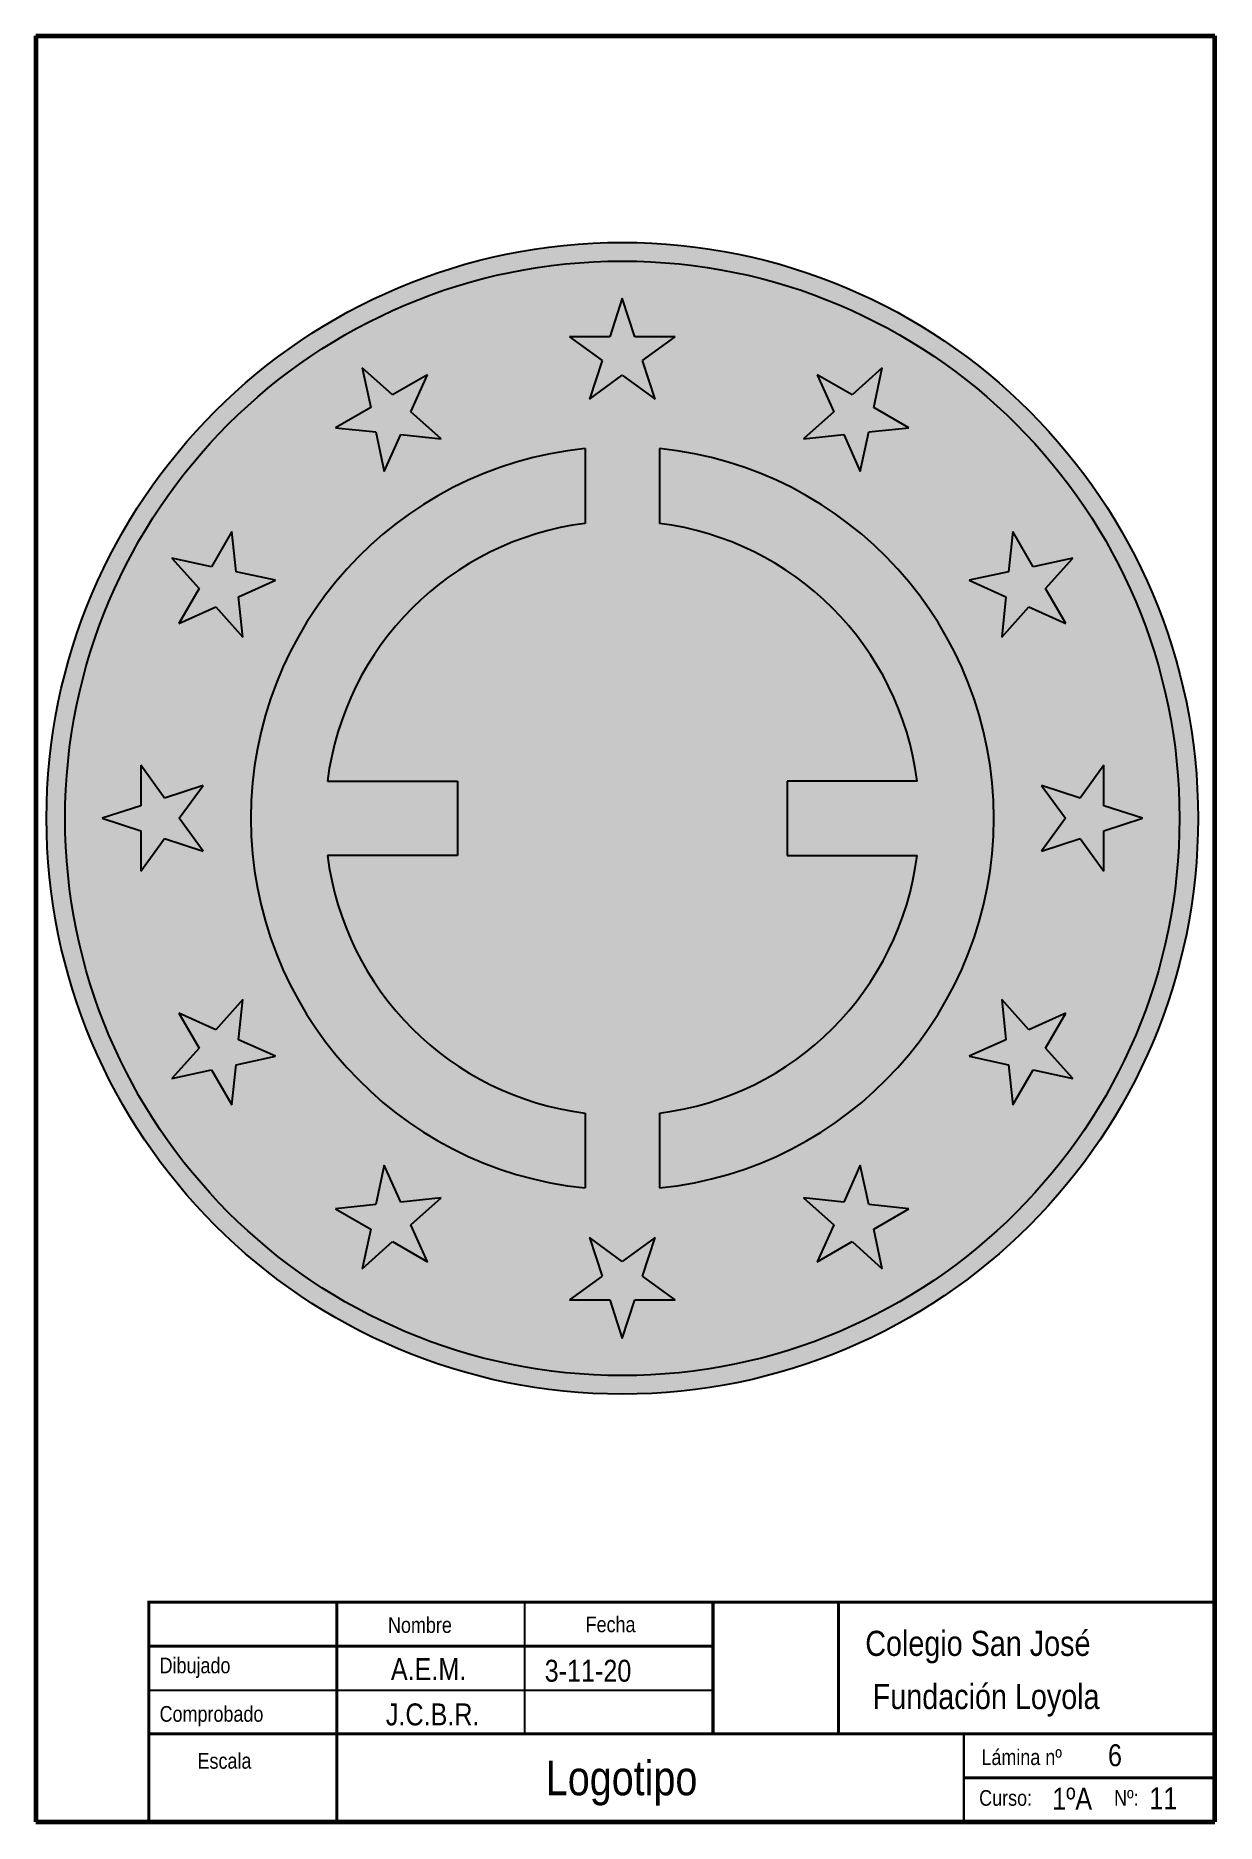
# Paper-space layout 'A4 vertical' of a CAD drawing. Header units: millimetres. Extents: x 10 to 198, y 0 to 285.
# The model-space entities are those that its viewports show. They can reach past a viewport. Long polylines and large blocks are cut down to what shows.
import ezdxf

# ---------------------------------------------------------------- set-up
doc = ezdxf.new("R2010")
doc.units = ezdxf.units.MM
doc.layers.add('Ventana', color=7, linetype='Continuous')
doc.layers.get('Ventana').off()
doc.styles.get("Standard").update_dxf_attribs({"font": ''})
doc.styles.get('Standard').set_extended_font_data('Arial Narrow')

msp = doc.modelspace()

# ---------------------------------------------------------------- hatches: boundary and pattern name
at = {"true_color": 0x22346e}
h = msp.add_hatch(color=159, dxfattribs=at)
h.dxf.hatch_style = 1
h.paths.add_polyline_path([(2317.98, 653.13, 1), (2627.98, 653.13, 1)])
h.paths.add_polyline_path([(2622.98, 653.13, -1), (2322.98, 653.13, -1)], flags=16)
h.paths.add_polyline_path([(2542.98, 774.37), (2540.72, 763.71), (2550.15, 758.26), (2539.32, 757.12), (2537.05, 746.46), (2532.62, 756.42), (2521.78, 755.28), (2529.88, 762.57), (2525.45, 772.53), (2534.88, 767.08)], flags=0)
h.paths.add_polyline_path([(2487.25, 782.76), (2478.43, 776.36), (2481.8, 765.99), (2472.98, 772.4), (2464.17, 765.99), (2467.53, 776.36), (2458.72, 782.76), (2469.61, 782.76), (2472.98, 793.13), (2476.35, 782.76)], flags=0)
h.paths.add_polyline_path([(2482.98, 553.63), (2482.98, 573.76, 0.342564), (2552.35, 643.13), (2517.35, 643.13), (2517.35, 663.13), (2552.35, 663.13, 0.342564), (2482.98, 732.5), (2482.98, 752.63, -0.904534)], flags=0)
h.paths.add_polyline_path([(2578.12, 730.3), (2583.57, 720.86), (2594.23, 723.13), (2586.93, 715.03), (2592.38, 705.59), (2582.43, 710.02), (2575.13, 701.92), (2576.27, 712.76), (2566.32, 717.2), (2576.98, 719.46)], flags=0)
h.paths.add_polyline_path([(2462.98, 752.63), (2462.98, 732.5, 0.342564), (2393.61, 663.13), (2428.61, 663.13), (2428.61, 643.13), (2393.61, 643.13, 0.342564), (2462.98, 573.76), (2462.98, 553.63, -0.904534)], flags=0)
h.paths.add_polyline_path([(2420.52, 772.53), (2416.09, 762.57), (2424.19, 755.28), (2413.35, 756.42), (2408.91, 746.46), (2406.65, 757.12), (2395.81, 758.26), (2405.25, 763.71), (2402.98, 774.37), (2411.08, 767.08)], flags=0)
h.paths.add_polyline_path([(2585.85, 661.94), (2596.21, 658.58), (2602.62, 667.39), (2602.62, 656.5), (2612.98, 653.13), (2602.62, 649.76), (2602.62, 638.86), (2596.21, 647.68), (2585.85, 644.31), (2592.25, 653.13)], flags=0)
h.paths.add_polyline_path([(2379.65, 717.2), (2369.69, 712.76), (2370.83, 701.92), (2363.54, 710.02), (2353.58, 705.59), (2359.03, 715.03), (2351.74, 723.13), (2362.4, 720.86), (2367.85, 730.3), (2368.99, 719.46)], flags=0)
h.paths.add_polyline_path([(2575.13, 604.33), (2582.43, 596.23), (2592.38, 600.66), (2586.93, 591.23), (2594.23, 583.13), (2583.57, 585.39), (2578.12, 575.96), (2576.98, 586.79), (2566.32, 589.06), (2576.27, 593.49)], flags=0)
h.paths.add_polyline_path([(2360.12, 661.94), (2353.71, 653.13), (2360.12, 644.31), (2349.75, 647.68), (2343.35, 638.86), (2343.35, 649.76), (2332.98, 653.13), (2343.35, 656.5), (2343.35, 667.39), (2349.75, 658.58)], flags=0)
h.paths.add_polyline_path([(2537.05, 559.79), (2539.32, 549.13), (2550.15, 547.99), (2540.72, 542.54), (2542.98, 531.88), (2534.88, 539.18), (2525.45, 533.73), (2529.88, 543.68), (2521.78, 550.98), (2532.62, 549.84)], flags=0)
h.paths.add_polyline_path([(2370.83, 604.33), (2369.69, 593.49), (2379.65, 589.06), (2368.99, 586.79), (2367.85, 575.96), (2362.4, 585.39), (2351.74, 583.13), (2359.03, 591.23), (2353.58, 600.66), (2363.54, 596.23)], flags=0)
h.paths.add_polyline_path([(2481.8, 540.26), (2478.43, 529.9), (2487.25, 523.49), (2476.35, 523.49), (2472.98, 513.13), (2469.61, 523.49), (2458.72, 523.49), (2467.53, 529.9), (2464.17, 540.26), (2472.98, 533.86)], flags=0)
h.paths.add_polyline_path([(2408.91, 559.79), (2413.35, 549.84), (2424.19, 550.98), (2416.09, 543.68), (2420.52, 533.73), (2411.08, 539.18), (2402.98, 531.88), (2405.25, 542.54), (2395.81, 547.99), (2406.65, 549.13)], flags=0)
at = {"transparency": 33554687}
h = msp.add_hatch(color=5, dxfattribs=at)
h.dxf.hatch_style = 1
h.paths.add_polyline_path([(2322.98, 653.13, 1), (2622.98, 653.13, 1)])
h.paths.add_polyline_path([(2462.98, 752.63), (2462.98, 732.5, 0.342564), (2393.61, 663.13), (2428.61, 663.13), (2428.61, 643.13), (2393.61, 643.13, 0.342564), (2462.98, 573.76), (2462.98, 553.63, -0.904534)], flags=16)
h.paths.add_polyline_path([(2424.19, 755.28), (2413.35, 756.42), (2408.91, 746.46), (2406.65, 757.12), (2395.81, 758.26), (2405.25, 763.71), (2402.98, 774.37), (2411.08, 767.08), (2420.52, 772.53), (2416.09, 762.57)], flags=16)
h.paths.add_polyline_path([(2464.17, 765.99), (2467.53, 776.36), (2458.72, 782.76), (2469.61, 782.76), (2472.98, 793.13), (2476.35, 782.76), (2487.25, 782.76), (2478.43, 776.36), (2481.8, 765.99), (2472.98, 772.4)], flags=16)
h.paths.add_polyline_path([(2482.98, 752.63, -0.904534), (2482.98, 553.63), (2482.98, 573.76, 0.342564), (2552.35, 643.13), (2517.35, 643.13), (2517.35, 663.13), (2552.35, 663.13, 0.342564), (2482.98, 732.5)], flags=16)
h.paths.add_polyline_path([(2379.65, 717.2), (2369.69, 712.76), (2370.83, 701.92), (2363.54, 710.02), (2353.58, 705.59), (2359.03, 715.03), (2351.74, 723.13), (2362.4, 720.86), (2367.85, 730.3), (2368.99, 719.46)], flags=16)
h.paths.add_polyline_path([(2521.78, 755.28), (2529.88, 762.57), (2525.45, 772.53), (2534.88, 767.08), (2542.98, 774.37), (2540.72, 763.71), (2550.15, 758.26), (2539.32, 757.12), (2537.05, 746.46), (2532.62, 756.42)], flags=16)
h.paths.add_polyline_path([(2360.12, 661.94), (2353.71, 653.13), (2360.12, 644.31), (2349.75, 647.68), (2343.35, 638.86), (2343.35, 649.76), (2332.98, 653.13), (2343.35, 656.5), (2343.35, 667.39), (2349.75, 658.58)], flags=16)
h.paths.add_polyline_path([(2566.32, 717.2), (2576.98, 719.46), (2578.12, 730.3), (2583.57, 720.86), (2594.23, 723.13), (2586.93, 715.03), (2592.38, 705.59), (2582.43, 710.02), (2575.13, 701.92), (2576.27, 712.76)], flags=16)
h.paths.add_polyline_path([(2370.83, 604.33), (2369.69, 593.49), (2379.65, 589.06), (2368.99, 586.79), (2367.85, 575.96), (2362.4, 585.39), (2351.74, 583.13), (2359.03, 591.23), (2353.58, 600.66), (2363.54, 596.23)], flags=16)
h.paths.add_polyline_path([(2585.85, 661.94), (2596.21, 658.58), (2602.62, 667.39), (2602.62, 656.5), (2612.98, 653.13), (2602.62, 649.76), (2602.62, 638.86), (2596.21, 647.68), (2585.85, 644.31), (2592.25, 653.13)], flags=16)
h.paths.add_polyline_path([(2408.91, 559.79), (2413.35, 549.84), (2424.19, 550.98), (2416.09, 543.68), (2420.52, 533.73), (2411.08, 539.18), (2402.98, 531.88), (2405.25, 542.54), (2395.81, 547.99), (2406.65, 549.13)], flags=16)
h.paths.add_polyline_path([(2575.13, 604.33), (2582.43, 596.23), (2592.38, 600.66), (2586.93, 591.23), (2594.23, 583.13), (2583.57, 585.39), (2578.12, 575.96), (2576.98, 586.79), (2566.32, 589.06), (2576.27, 593.49)], flags=16)
h.paths.add_polyline_path([(2464.17, 540.26), (2472.98, 533.86), (2481.8, 540.26), (2478.43, 529.9), (2487.25, 523.49), (2476.35, 523.49), (2472.98, 513.13), (2469.61, 523.49), (2458.72, 523.49), (2467.53, 529.9)], flags=16)
h.paths.add_polyline_path([(2537.05, 559.79), (2539.32, 549.13), (2550.15, 547.99), (2540.72, 542.54), (2542.98, 531.88), (2534.88, 539.18), (2525.45, 533.73), (2529.88, 543.68), (2521.78, 550.98), (2532.62, 549.84)], flags=16)
h = msp.add_hatch(color=2)
h.dxf.hatch_style = 1
h.paths.add_polyline_path([(2420.52, 772.53), (2411.08, 767.08), (2402.98, 774.37), (2405.25, 763.71), (2395.81, 758.26), (2406.65, 757.12), (2408.91, 746.46), (2413.35, 756.42), (2424.19, 755.28), (2416.09, 762.57)])
h.paths.add_polyline_path([(2487.25, 782.76), (2476.35, 782.76), (2472.98, 793.13), (2469.61, 782.76), (2458.72, 782.76), (2467.53, 776.36), (2464.17, 765.99), (2472.98, 772.4), (2481.8, 765.99), (2478.43, 776.36)])
h.paths.add_polyline_path([(2540.72, 763.71), (2542.98, 774.37), (2534.88, 767.08), (2525.45, 772.53), (2529.88, 762.57), (2521.78, 755.28), (2532.62, 756.42), (2537.05, 746.46), (2539.32, 757.12), (2550.15, 758.26)])
h.paths.add_polyline_path([(2594.23, 723.13), (2583.57, 720.86), (2578.12, 730.3), (2576.98, 719.46), (2566.32, 717.2), (2576.27, 712.76), (2575.13, 701.92), (2582.43, 710.02), (2592.38, 705.59), (2586.93, 715.03)])
h.paths.add_polyline_path([(2602.62, 649.76), (2612.98, 653.13), (2602.62, 656.5), (2602.62, 667.39), (2596.21, 658.58), (2585.85, 661.94), (2592.25, 653.13), (2585.85, 644.31), (2596.21, 647.68), (2602.62, 638.86)])
h.paths.add_polyline_path([(2586.93, 591.23), (2592.38, 600.66), (2582.43, 596.23), (2575.13, 604.33), (2576.27, 593.49), (2566.32, 589.06), (2576.98, 586.79), (2578.12, 575.96), (2583.57, 585.39), (2594.23, 583.13)])
h.paths.add_polyline_path([(2540.72, 542.54), (2550.15, 547.99), (2539.32, 549.13), (2537.05, 559.79), (2532.62, 549.84), (2521.78, 550.98), (2529.88, 543.68), (2525.45, 533.73), (2534.88, 539.18), (2542.98, 531.88)])
h.paths.add_polyline_path([(2476.35, 523.49), (2487.25, 523.49), (2478.43, 529.9), (2481.8, 540.26), (2472.98, 533.86), (2464.17, 540.26), (2467.53, 529.9), (2458.72, 523.49), (2469.61, 523.49), (2472.98, 513.13)])
h.paths.add_polyline_path([(2424.19, 550.98), (2413.35, 549.84), (2408.91, 559.79), (2406.65, 549.13), (2395.81, 547.99), (2405.25, 542.54), (2402.98, 531.88), (2411.08, 539.18), (2420.52, 533.73), (2416.09, 543.68)])
h.paths.add_polyline_path([(2370.83, 604.33), (2363.54, 596.23), (2353.58, 600.66), (2359.03, 591.23), (2351.74, 583.13), (2362.4, 585.39), (2367.85, 575.96), (2368.99, 586.79), (2379.65, 589.06), (2369.69, 593.49)])
h.paths.add_polyline_path([(2353.71, 653.13), (2360.12, 661.94), (2349.75, 658.58), (2343.35, 667.39), (2343.35, 656.5), (2332.98, 653.13), (2343.35, 649.76), (2343.35, 638.86), (2349.75, 647.68), (2360.12, 644.31)])
h.paths.add_polyline_path([(2379.65, 717.2), (2368.99, 719.46), (2367.85, 730.3), (2362.4, 720.86), (2351.74, 723.13), (2359.03, 715.03), (2353.58, 705.59), (2363.54, 710.02), (2370.83, 701.92), (2369.69, 712.76)])
h.paths.add_polyline_path([(2462.98, 732.5), (2462.98, 752.63, 0.904534), (2462.98, 553.63), (2462.98, 573.76, -0.342564), (2393.61, 643.13), (2428.61, 643.13), (2428.61, 663.13), (2393.61, 663.13, -0.342564)])
h.paths.add_polyline_path([(2482.98, 752.63), (2482.98, 732.5, -0.342564), (2552.35, 663.13), (2517.35, 663.13), (2517.35, 643.13), (2552.35, 643.13, -0.342564), (2482.98, 573.76), (2482.98, 553.63, 0.904534)])

# ---------------------------------------------------------------- linework, layer by layer
at = {"color": 18, "true_color": 0x000000}
for p, q in [((2472.98, 793.13), (2469.61, 782.76)), ((2476.35, 782.76), (2472.98, 793.13)), ((2458.72, 782.76), (2467.53, 776.36)), ((2469.61, 782.76), (2458.72, 782.76)), ((2487.25, 782.76), (2476.35, 782.76)), ((2478.43, 776.36), (2487.25, 782.76)), ((2467.53, 776.36), (2464.17, 765.99)), ((2481.8, 765.99), (2478.43, 776.36)), ((2402.98, 774.37), (2405.25, 763.71)), ((2411.08, 767.08), (2402.98, 774.37)), ((2420.52, 772.53), (2411.08, 767.08)), ((2416.09, 762.57), (2420.52, 772.53)), ((2464.17, 765.99), (2472.98, 772.4)), ((2472.98, 772.4), (2481.8, 765.99)), ((2534.88, 767.08), (2525.45, 772.53)), ((2525.45, 772.53), (2529.88, 762.57)), ((2542.98, 774.37), (2534.88, 767.08)), ((2540.72, 763.71), (2542.98, 774.37)), ((2405.25, 763.71), (2395.81, 758.26)), ((2424.19, 755.28), (2416.09, 762.57)), ((2529.88, 762.57), (2521.78, 755.28)), ((2550.15, 758.26), (2540.72, 763.71)), ((2395.81, 758.26), (2406.65, 757.12)), ((2406.65, 757.12), (2408.91, 746.46)), ((2408.91, 746.46), (2413.35, 756.42)), ((2413.35, 756.42), (2424.19, 755.28)), ((2521.78, 755.28), (2532.62, 756.42)), ((2532.62, 756.42), (2537.05, 746.46)), ((2537.05, 746.46), (2539.32, 757.12)), ((2539.32, 757.12), (2550.15, 758.26)), ((2462.98, 752.63), (2462.98, 732.5)), ((2482.98, 752.63), (2482.98, 732.5)), ((2367.85, 730.3), (2362.4, 720.86)), ((2368.99, 719.46), (2367.85, 730.3)), ((2578.12, 730.3), (2576.98, 719.46)), ((2583.57, 720.86), (2578.12, 730.3)), ((2351.74, 723.13), (2359.03, 715.03)), ((2362.4, 720.86), (2351.74, 723.13)), ((2594.23, 723.13), (2583.57, 720.86)), ((2586.93, 715.03), (2594.23, 723.13)), ((2379.65, 717.2), (2368.99, 719.46)), ((2369.69, 712.76), (2379.65, 717.2)), ((2576.98, 719.46), (2566.32, 717.2)), ((2566.32, 717.2), (2576.27, 712.76)), ((2359.03, 715.03), (2353.58, 705.59)), ((2370.83, 701.92), (2369.69, 712.76)), ((2576.27, 712.76), (2575.13, 701.92)), ((2592.38, 705.59), (2586.93, 715.03)), ((2353.58, 705.59), (2363.54, 710.02)), ((2363.54, 710.02), (2370.83, 701.92)), ((2575.13, 701.92), (2582.43, 710.02)), ((2582.43, 710.02), (2592.38, 705.59)), ((2349.75, 658.58), (2343.35, 667.39)), ((2343.35, 667.39), (2343.35, 656.5)), ((2602.62, 667.39), (2596.21, 658.58)), ((2602.62, 656.5), (2602.62, 667.39)), ((2360.12, 661.94), (2349.75, 658.58)), ((2353.71, 653.13), (2360.12, 661.94)), ((2393.61, 663.13), (2428.61, 663.13)), ((2428.61, 663.13), (2428.61, 643.13)), ((2552.35, 663.13), (2517.35, 663.13)), ((2517.35, 663.13), (2517.35, 643.13)), ((2596.21, 658.58), (2585.85, 661.94)), ((2585.85, 661.94), (2592.25, 653.13)), ((2343.35, 656.5), (2332.98, 653.13)), ((2612.98, 653.13), (2602.62, 656.5)), ((2332.98, 653.13), (2343.35, 649.76)), ((2343.35, 649.76), (2343.35, 638.86)), ((2360.12, 644.31), (2353.71, 653.13)), ((2592.25, 653.13), (2585.85, 644.31)), ((2602.62, 649.76), (2612.98, 653.13)), ((2602.62, 638.86), (2602.62, 649.76)), ((2343.35, 638.86), (2349.75, 647.68)), ((2349.75, 647.68), (2360.12, 644.31)), ((2585.85, 644.31), (2596.21, 647.68)), ((2596.21, 647.68), (2602.62, 638.86)), ((2428.61, 643.13), (2393.61, 643.13)), ((2517.35, 643.13), (2552.35, 643.13)), ((2370.83, 604.33), (2363.54, 596.23)), ((2369.69, 593.49), (2370.83, 604.33)), ((2582.43, 596.23), (2575.13, 604.33)), ((2575.13, 604.33), (2576.27, 593.49)), ((2363.54, 596.23), (2353.58, 600.66)), ((2353.58, 600.66), (2359.03, 591.23)), ((2592.38, 600.66), (2582.43, 596.23)), ((2586.93, 591.23), (2592.38, 600.66)), ((2379.65, 589.06), (2369.69, 593.49)), ((2576.27, 593.49), (2566.32, 589.06)), ((2359.03, 591.23), (2351.74, 583.13)), ((2368.99, 586.79), (2379.65, 589.06)), ((2566.32, 589.06), (2576.98, 586.79)), ((2594.23, 583.13), (2586.93, 591.23)), ((2351.74, 583.13), (2362.4, 585.39)), ((2362.4, 585.39), (2367.85, 575.96)), ((2367.85, 575.96), (2368.99, 586.79)), ((2576.98, 586.79), (2578.12, 575.96)), ((2578.12, 575.96), (2583.57, 585.39)), ((2583.57, 585.39), (2594.23, 583.13)), ((2462.98, 573.76), (2462.98, 553.63)), ((2482.98, 573.76), (2482.98, 553.63)), ((2408.91, 559.79), (2406.65, 549.13)), ((2413.35, 549.84), (2408.91, 559.79)), ((2537.05, 559.79), (2532.62, 549.84)), ((2539.32, 549.13), (2537.05, 559.79)), ((2406.65, 549.13), (2395.81, 547.99)), ((2424.19, 550.98), (2413.35, 549.84)), ((2416.09, 543.68), (2424.19, 550.98)), ((2532.62, 549.84), (2521.78, 550.98)), ((2521.78, 550.98), (2529.88, 543.68)), ((2550.15, 547.99), (2539.32, 549.13)), ((2395.81, 547.99), (2405.25, 542.54)), ((2540.72, 542.54), (2550.15, 547.99)), ((2405.25, 542.54), (2402.98, 531.88)), ((2402.98, 531.88), (2411.08, 539.18)), ((2411.08, 539.18), (2420.52, 533.73)), ((2420.52, 533.73), (2416.09, 543.68)), ((2472.98, 533.86), (2464.17, 540.26)), ((2464.17, 540.26), (2467.53, 529.9)), ((2481.8, 540.26), (2472.98, 533.86)), ((2478.43, 529.9), (2481.8, 540.26)), ((2529.88, 543.68), (2525.45, 533.73)), ((2525.45, 533.73), (2534.88, 539.18)), ((2534.88, 539.18), (2542.98, 531.88)), ((2542.98, 531.88), (2540.72, 542.54)), ((2467.53, 529.9), (2458.72, 523.49)), ((2487.25, 523.49), (2478.43, 529.9)), ((2458.72, 523.49), (2469.61, 523.49)), ((2469.61, 523.49), (2472.98, 513.13)), ((2472.98, 513.13), (2476.35, 523.49)), ((2476.35, 523.49), (2487.25, 523.49))]:
    msp.add_line(p, q, dxfattribs=at)
for radius in [155, 150]:
    msp.add_circle((2472.98, 653.13), radius, dxfattribs=at)
for radius, start, end in [(100, 95.7392, 264.2608), (100, 275.7392, 84.2608), (80, 97.1808, 172.8192), (80, 7.1808, 82.8192), (80, 187.1808, 262.8192), (80, 277.1808, 352.8192)]:
    msp.add_arc((2472.98, 653.13), radius, start, end, dxfattribs=at)

psp = doc.layouts.new('A4 vertical')

# ---------------------------------------------------------------- linework, layer by layer
at = {"lineweight": 60}
for p, q in [((10, 285), (10, 0.2)), ((10, 285), (198.02, 285)), ((198.02, 0.2), (198.02, 285)), ((10, 0.2), (198.02, 0.2))]:
    psp.add_line(p, q, dxfattribs=at)
for p, q in [((28.02, 35.2), (198.02, 35.2)), ((28.02, 0.2), (28.02, 35.2)), ((88.02, 14.2), (88.02, 35.2)), ((118.02, 14.2), (118.02, 35.2)), ((138.02, 14.2), (138.02, 35.2)), ((28.02, 28.2), (118.02, 28.2)), ((28.02, 21.2), (118.02, 21.2)), ((28.02, 14.2), (198.02, 14.2)), ((158.02, 0.2), (158.02, 14.2))]:
    psp.add_line(p, q)
at = {"lineweight": 40}
for p, q in [((58.02, 0.2), (58.02, 35.2)), ((198.02, 7.2), (158.02, 7.2))]:
    psp.add_line(p, q, dxfattribs=at)
for points, const_width in [([(28.02, 0.2), (28.02, 35.2), (198.02, 35.2)], 0.5), ([(118.02, 14.2), (118.02, 35.2)], 0.5), ([(138.02, 14.2), (138.02, 35.2)], 0.5), ([(28.02, 28.2), (118.02, 28.2)], 0.5), ([(158.02, 0.2), (158.02, 14.2)], 0.35)]:
    psp.add_lwpolyline(points, dxfattribs=dict(const_width=const_width))
at = {"lineweight": 40, "const_width": 0.5}
psp.add_lwpolyline([(28.02, 14.2), (198.02, 14.2)], dxfattribs=at)

# ---------------------------------------------------------------- texts
for s, height, p in [('Nombre', 2.5, (66.18, 30.31)), ('Fecha', 2.5, (97.7, 30.42)), ('Colegio San José', 4, (142.3, 26.64)), ('Dibujado', 2.5, (29.75, 23.87)), ('A.E.M.', 3.5, (66.64, 22.78)), ('3-11-20', 3.5, (91.17, 22.52)), ('Fundación Loyola', 4, (143.49, 18.16)), ('Comprobado', 2.5, (29.75, 16.14)), ('J.C.B.R.', 3.5, (65.84, 15.56)), ('Lámina nº', 2.5, (160.82, 9.24)), ('6', 3.5, (181.01, 9.05)), ('Escala', 2.5, (35.8, 8.65)), ('Logotipo', 5.5, (91.35, 4.42)), ('Curso:', 2.5, (160.46, 2.74)), ('1ºA', 3.5, (172.11, 2.11)), ('Nº:', 2.5, (181.98, 2.74)), ('11', 3.5, (187.61, 2.19))]:
    psp.add_text(s, height=height).set_placement(p)

# ---------------------------------------------------------------- viewports
at = {"layer": 'Ventana', "view_target_point": (59.41, 62.97)}
psp.add_viewport(center=(104.01, 160.1), size=(188.02, 249.792), view_center_point=(2414.35, 589.98), view_height=421.657, dxfattribs=at)

doc.saveas('drawing.dxf')
